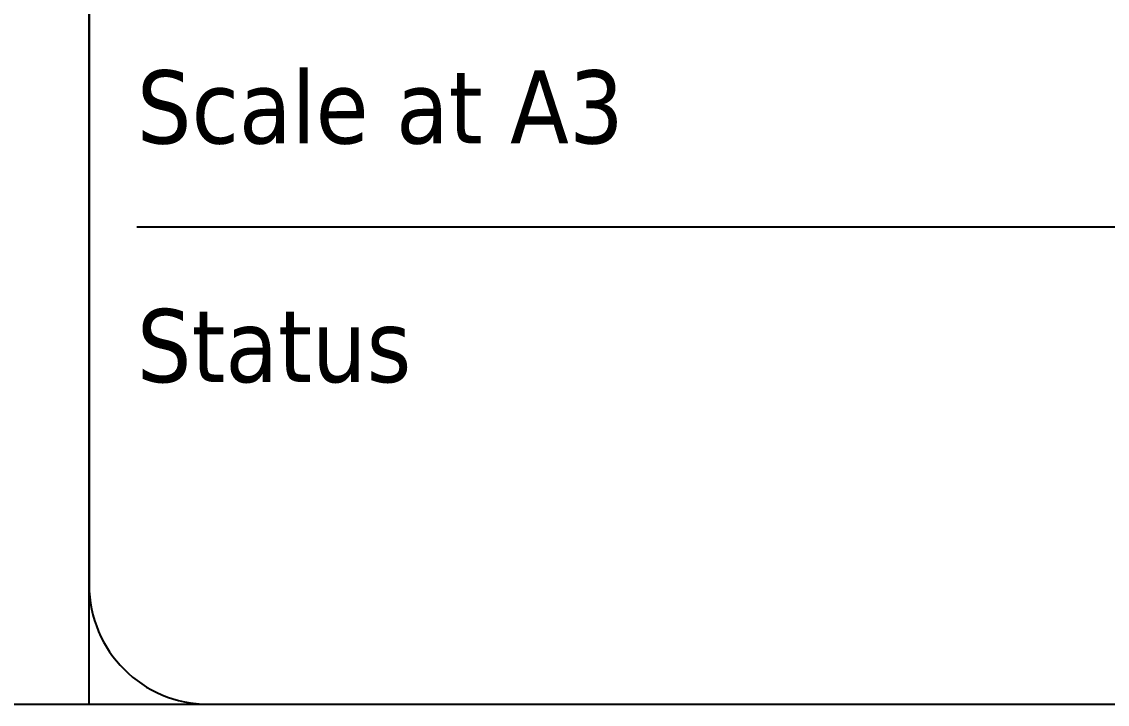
# Paper-space layout 'A3mask (portrait)' of a CAD drawing. Extents: x 0 to 277, y 0 to 394.
# Drawn here: x 187.27 to 209.56, y 0 to 14.01 of the extents above; entities that cross this region are included whole.
import ezdxf
from ezdxf.enums import TextEntityAlignment as Align

# ---------------------------------------------------------------- set-up
doc = ezdxf.new("R2010")
doc.units = 0
doc.layers.get('0').update_dxf_attribs({"linetype": 'CONTINUOUS'})
doc.layers.get('Defpoints').update_dxf_attribs({"linetype": 'CONTINUOUS'})
doc.layers.add('JPP_Mask', color=7, linetype='CONTINUOUS')
doc.styles.add('JPP', font='arial.ttf')

# ---------------------------------------------------------------- blocks, each defined once
blk = doc.blocks.new('A3mask (portrait)')
at = {"color": 154, "true_color": 0x004a91}
for p, q in [((188.65, 56.35), (188.65, 2.45)), ((189.63, 9.8), (275.87, 9.8)), ((191.1, 0), (274.4, 0))]:
    blk.add_line(p, q, dxfattribs=at)
blk.add_arc((191.1, 2.45), 2.45, 180, 270, dxfattribs=at)
at = {"layer": 'Defpoints'}
blk.add_lwpolyline([(276.85, 0), (276.85, 394.45), (0, 394.45), (0, 0)], close=True, dxfattribs=at)
blk.add_lwpolyline([(188.65, 0), (188.65, 58.8), (276.85, 58.8)], dxfattribs=at)
at = {"color": 2, "char_height": 1.5, "attachment_point": 4, "style": 'JPP'}
for s, insert in [('{\\fTahoma|b0|i0|c0|p34;Scale at A3}', (189.63, 12.25)), ('{\\fTahoma|b0|i0|c0|p34;Status}', (189.63, 7.35))]:
    blk.add_mtext(s, dxfattribs=dict(at, insert=insert))
at = {"color": 7, "style": 'JPP'}
for tag, p in [('Client', (244.02, 56.35)), ('Project1', (244.02, 44.1)), ('Project2', (244.02, 40.425)), ('Project3', (244.02, 36.75)), ('Title1', (244.02, 28.175)), ('Title2', (244.02, 24.5)), ('Title3', (244.02, 20.825)), ('Status', (191.1, 3.675))]:
    blk.add_attdef(tag, text='', height=1.7, dxfattribs=at).set_placement(p, align=Align.MIDDLE_LEFT)
at = {"color": 2, "style": 'JPP'}
for tag, p in [('Scale', (204.575, 12.25)), ('Drawn', (226.625, 12.25)), ('Checked', (248.675, 12.25)), ('Date', (270.725, 12.25))]:
    blk.add_attdef(tag, text='', height=1, dxfattribs=at).set_placement(p, align=Align.MIDDLE_CENTER)
at = {"color": 6, "style": 'JPP'}
for tag, p in [('Ref', (235.2, 3.675)), ('DrgNo.', (255.78, 3.675))]:
    blk.add_attdef(tag, text='', height=2, dxfattribs=at).set_placement(p, align=Align.MIDDLE_LEFT)
blk.add_attdef('Rev', text='', height=2, dxfattribs=at).set_placement((272.575, 3.675), align=Align.MIDDLE_CENTER)

psp = doc.layouts.new('A3mask (portrait)')

# ---------------------------------------------------------------- block references
at = {"layer": 'JPP_Mask'}
psp.add_blockref('A3mask (portrait)', (0, 0), dxfattribs=at)

doc.saveas('drawing.dxf')
